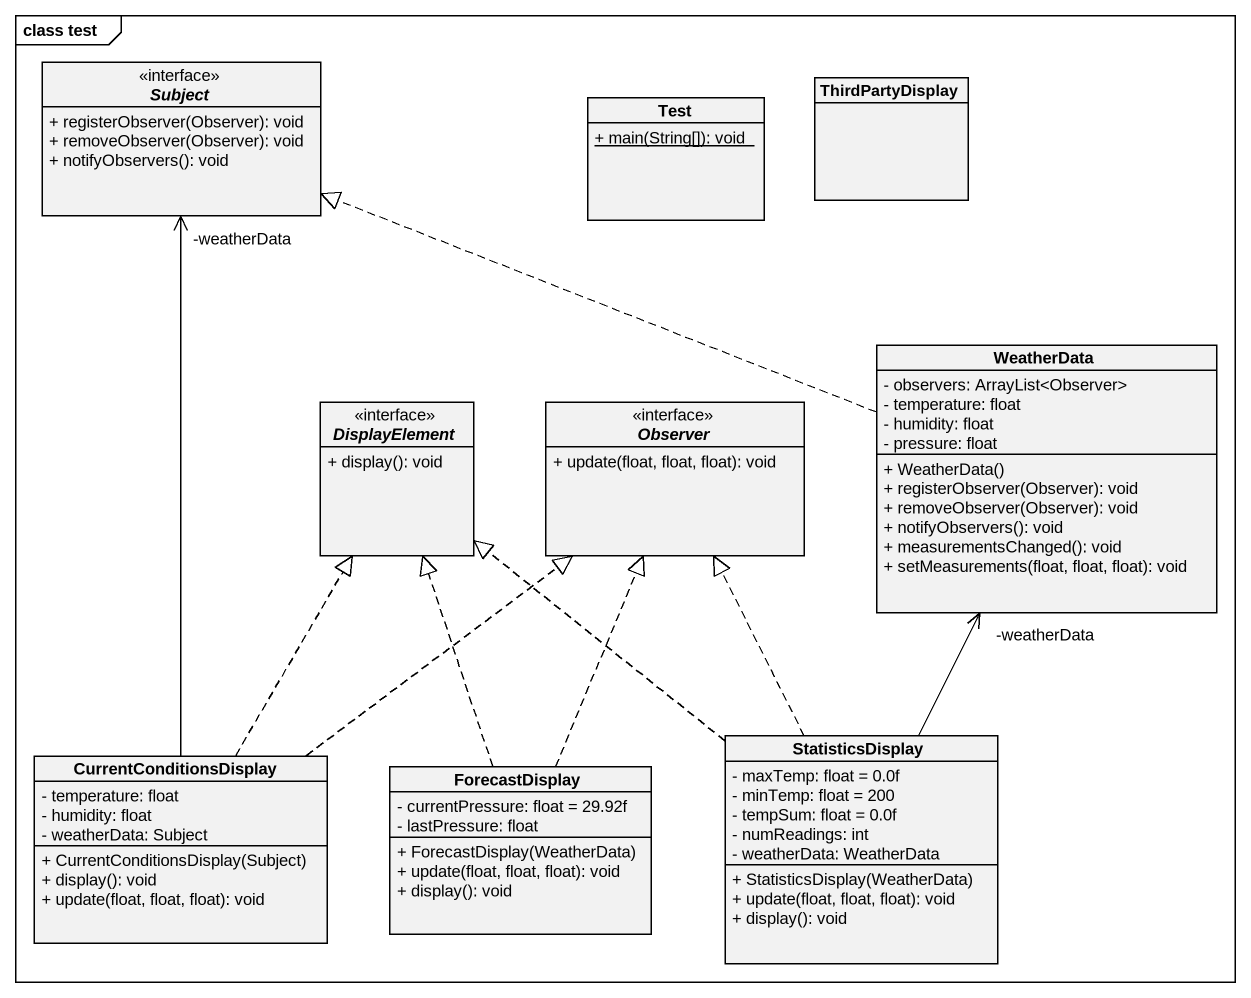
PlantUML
@startuml
mainframe class test
hide circle
hide empty members
skinparam classAttributeIconSize 0
interface Subject <<interface>> {
  + registerObserver(Observer): void
  + removeObserver(Observer): void
  + notifyObservers(): void
}
class Test {
  {static} + main(String[]): void
}
class ThirdPartyDisplay
class WeatherData {
  - observers: ArrayList<Observer>
  - temperature: float
  - humidity: float
  - pressure: float
  + WeatherData()
  + registerObserver(Observer): void
  + removeObserver(Observer): void
  + notifyObservers(): void
  + measurementsChanged(): void
  + setMeasurements(float, float, float): void
}
interface DisplayElement <<interface>> {
  + display(): void
}
interface Observer <<interface>> {
  + update(float, float, float): void
}
class StatisticsDisplay {
  - maxTemp: float = 0.0f
  - minTemp: float = 200
  - tempSum: float = 0.0f
  - numReadings: int
  - weatherData: WeatherData
  + StatisticsDisplay(WeatherData)
  + update(float, float, float): void
  + display(): void
}
class CurrentConditionsDisplay {
  - temperature: float
  - humidity: float
  - weatherData: Subject
  + CurrentConditionsDisplay(Subject)
  + display(): void
  + update(float, float, float): void
}
class ForecastDisplay {
  - currentPressure: float = 29.92f
  - lastPressure: float
  + ForecastDisplay(WeatherData)
  + update(float, float, float): void
  + display(): void
}
WeatherData .left.|> Subject
StatisticsDisplay -up-> "-weatherData" WeatherData
StatisticsDisplay .up.|> DisplayElement
StatisticsDisplay .up.|> Observer
CurrentConditionsDisplay -up-> "-weatherData" Subject
CurrentConditionsDisplay .up.|> DisplayElement
CurrentConditionsDisplay .up.|> Observer
ForecastDisplay .up.|> DisplayElement
ForecastDisplay .up.|> Observer
@enduml
